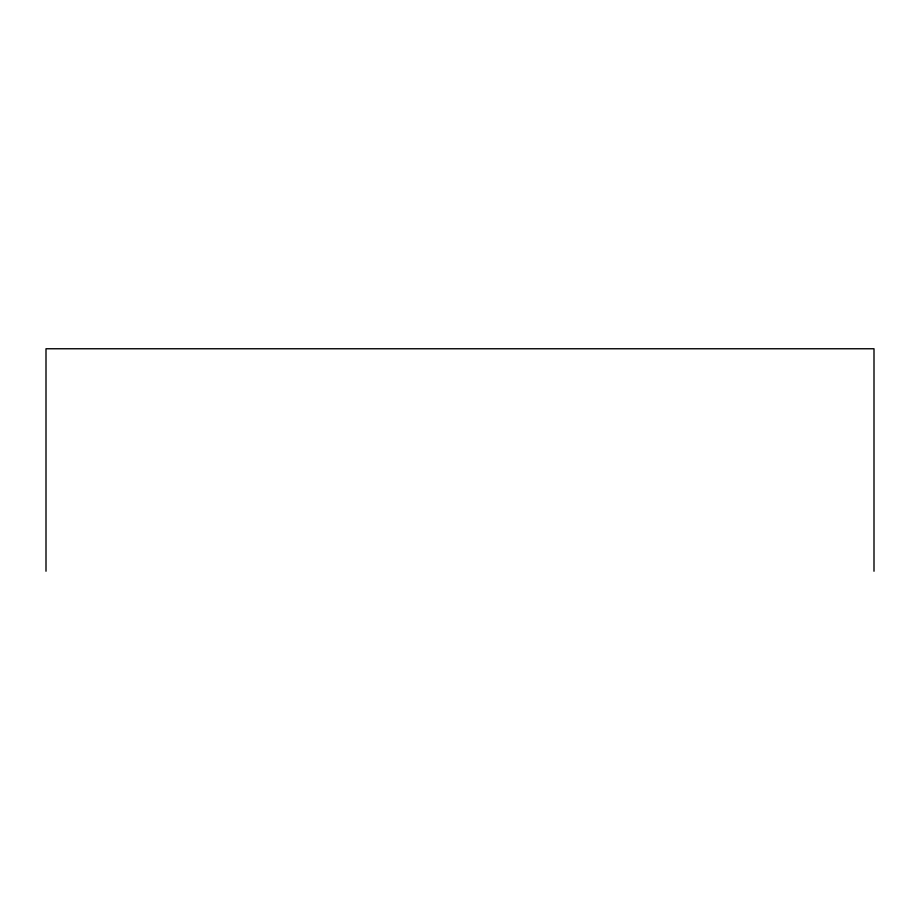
<?xml version="1.0" encoding="UTF-8"?>
<svg xmlns="http://www.w3.org/2000/svg" width="920" height="920" viewBox="0 0 920 920"><rect width="100%" height="100%" fill="white"/><g stroke="black" fill="none" stroke-linecap="round" stroke-linejoin="round"><path stroke-width="1.38" d="M874 571.24L874 348.76L46 348.76L46 571.24"/></g></svg>
